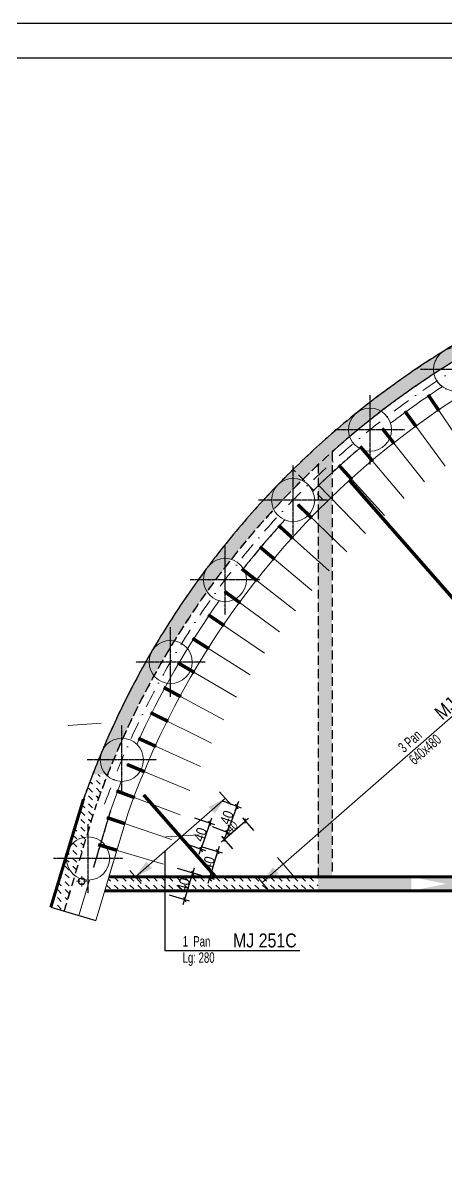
# Model space of a CAD drawing. Header units: millimetres. Extents: x 2049 to 26244, y -43633 to -34245.
# Drawn here: x 21731 to 22339, y -41089 to -39433 of the extents above; entities that cross this region are included whole.
import ezdxf

# ---------------------------------------------------------------- set-up
doc = ezdxf.new("R2010")
doc.units = ezdxf.units.MM
doc.linetypes.add('CACHEX2', pattern=[19.05, 12.7, -6.35])
doc.linetypes.add('TIRETPTX2', pattern=[50.8, 25.4, -12.7, 0, -12.7])
for name, color, linetype in [('01-Cad  2', 1, 'Continuous'), ('01_ARMA_INF', 50, 'Continuous'), ('01_cote_gen', 4, 'Continuous'), ('01_linteaux', 2, 'Continuous'), ('01_murs_sup', 2, 'CACHEX2'), ('01_resv', 32, 'Continuous'), ('01_texte', 230, 'Continuous'), ('AA_COTES', 2, 'Continuous')]:
    doc.layers.add(name, color=color, linetype=linetype)
for name, color, linetype, lineweight in [('01_murs_coup', 5, 'Continuous', 60), ('01_PIEUX', 5, 'Continuous', 60), ('01_tram_axes', 2, 'TIRETPTX2', 9), ('B Général', 7, 'Continuous', 5)]:
    doc.layers.add(name, color=color, linetype=linetype, lineweight=lineweight)
doc.styles.add('PATIO', font='ARIALN.TTF')
doc.styles.add('STYLE2', font='ARIALN.TTF')
doc.dimstyles.new('JB50', dxfattribs={"dimscale": 0.1, "dimtxt": 150, "dimasz": 15, "dimexe": 0.1, "dimexo": 0.1, "dimgap": 0.09, "dimtad": 1, "dimdec": 1, "dimdsep": 46, "dimtxsty": 'STYLE2', "dimblk1": 'BOND_G', "dimblk2": 'BOND_D', "dimsah": 1, "dimcen": 1.5, "dimdle": 0.01, "dimse1": 1, "dimse2": 1, "dimclrd": 4, "dimclre": 2, "dimclrt": 6, "dimazin": 2, "dimtfac": 2.333333, "dimtdec": 1, "dimtix": 1, "dimtmove": 2, "dimatfit": 3, "dimldrblk": 'BOND_G', "dimfxl": 1, "dimtolj": 1, "dimtzin": 0, "dimarcsym": 0})
doc.dimstyles.new('JB50res', dxfattribs={"dimscale": 0.1, "dimtxt": 120, "dimasz": 12, "dimexe": 0.1, "dimexo": 0.1, "dimgap": 0.09, "dimtad": 1, "dimdec": 1, "dimdsep": 46, "dimtxsty": 'STYLE2', "dimblk1": 'BOND_G', "dimblk2": 'BOND_D', "dimsah": 1, "dimcen": 1.5, "dimdle": 0.01, "dimse1": 1, "dimse2": 1, "dimclrd": 4, "dimclre": 2, "dimclrt": 6, "dimazin": 2, "dimtfac": 2.333333, "dimtdec": 1, "dimtix": 1, "dimtmove": 2, "dimatfit": 3, "dimldrblk": 'BOND_G', "dimfxl": 1, "dimtolj": 1, "dimtzin": 0, "dimarcsym": 0})
pattern_1 = [(135, (9875.571, 7111.822), (-11.2253202, 9e-16), [7.9375, -7.9375])]

# ---------------------------------------------------------------- blocks, each defined once
blk = doc.blocks.new('EP')
at = {"layer": 'B Général', "color": 7, "linetype": 'Continuous', "lineweight": 5}
for p, q in [((-7.5, 0), (-2.5, 0)), ((0, 7.5), (0, 2.5)), ((7.5, 0), (2.5, 0)), ((0, -7.5), (0, -2.5))]:
    blk.add_line(p, q, dxfattribs=at)
at = {"layer": 'B Général', "color": 7, "linetype": 'Continuous', "lineweight": 5, "flags": 128}
for points in [[(-5, 0, -1), (5, 0, -1)], [(-4.3, 0, -1), (4.3, 0, -1)]]:
    blk.add_lwpolyline(points, format="xyb", close=True, dxfattribs=at)
blk = doc.blocks.new('BOND_G')
at = {"layer": 'AA_COTES', "color": 0}
for p, q in [((0, -5), (0, 15)), ((5, 0), (-5, 0)), ((1.8, 1.8), (-1.8, -1.8))]:
    blk.add_line(p, q, dxfattribs=at)
blk = doc.blocks.new('BOND_D')
at = {"layer": 'AA_COTES', "color": 0}
for p, q in [((5, 0), (-5, 0)), ((-1.8, -1.8), (1.8, 1.8)), ((0, 5), (0, -15))]:
    blk.add_line(p, q, dxfattribs=at)
blk = doc.blocks.new('*D9483')
at = {"layer": '01_resv', "color": 4, "lineweight": -2, "ltscale": 200, "transparency": 16777216}
blk.add_line((22021.1, -40606.8), (22049.4, -40582), dxfattribs=at)
at = {"layer": 'Defpoints', "color": 0, "ltscale": 200, "transparency": 16777216}
for p in [(22050.3, -40581.2), (22096.5, -40634), (22066.4, -40660.3)]:
    blk.add_point(p, dxfattribs=at)
at = {"layer": '01_resv', "color": 4, "lineweight": -2, "ltscale": 200, "transparency": 16777216, "xscale": 1.2, "yscale": 1.2, "zscale": 1.2}
for name, p, rotation in [('BOND_D', (22050.3, -40581.2), 41.21220924565888), ('BOND_G', (22020.2, -40607.6), 221.2122092456589)]:
    blk.add_blockref(name, p, dxfattribs=dict(at, rotation=rotation))
at = {"layer": '01_resv', "color": 6, "ltscale": 200, "transparency": 16777216, "insert": (22031.2, -40589.8), "char_height": 12, "attachment_point": 5, "rotation": 41.2122, "style": 'STYLE2'}
blk.add_mtext('\\A1;40', dxfattribs=at)
blk = doc.blocks.new('*D9511')
at = {"layer": '01_cote_gen', "color": 4, "lineweight": -2, "ltscale": 5, "transparency": 16777216}
blk.add_line((21974, -40657.5), (21963.4, -40692.9), dxfattribs=at)
at = {"layer": 'Defpoints', "color": 0, "ltscale": 5, "transparency": 16777216}
for p in [(21885.7, -40629.4), (21874.2, -40667.7), (21963, -40694.4)]:
    blk.add_point(p, dxfattribs=at)
at = {"layer": '01_cote_gen', "color": 4, "lineweight": -2, "ltscale": 5, "transparency": 16777216, "xscale": 1.5, "yscale": 1.5, "zscale": 1.5}
for name, p, rotation in [('BOND_G', (21974.5, -40656.1), 73.28031407098847), ('BOND_D', (21963, -40694.4), 253.2803140709885)]:
    blk.add_blockref(name, p, dxfattribs=dict(at, rotation=rotation))
at = {"layer": '01_cote_gen', "color": 6, "lineweight": 0, "ltscale": 5, "transparency": 16777216, "insert": (21961.4, -40673), "char_height": 15, "attachment_point": 5, "rotation": 73.2803, "style": 'STYLE2'}
blk.add_mtext('\\A1;40', dxfattribs=at)
blk = doc.blocks.new('*D9512')
at = {"layer": '01_cote_gen', "color": 4, "lineweight": -2, "ltscale": 5, "transparency": 16777216}
blk.add_line((22010, -40626.6), (21999.4, -40662), dxfattribs=at)
at = {"layer": 'Defpoints', "color": 0, "ltscale": 5, "transparency": 16777216}
for p in [(21877.8, -40585.3), (21866.3, -40623.6), (21998.9, -40663.4)]:
    blk.add_point(p, dxfattribs=at)
at = {"layer": '01_cote_gen', "color": 4, "lineweight": -2, "ltscale": 5, "transparency": 16777216, "xscale": 1.5, "yscale": 1.5, "zscale": 1.5}
for name, p, rotation in [('BOND_G', (22010.4, -40625.2), 73.28031407103259), ('BOND_D', (21998.9, -40663.4), 253.2803140710326)]:
    blk.add_blockref(name, p, dxfattribs=dict(at, rotation=rotation))
at = {"layer": '01_cote_gen', "color": 6, "lineweight": 0, "ltscale": 5, "transparency": 16777216, "insert": (21997.3, -40642.1), "char_height": 15, "attachment_point": 5, "rotation": 73.2803, "style": 'STYLE2'}
blk.add_mtext('\\A1;40', dxfattribs=at)
blk = doc.blocks.new('*D9513')
at = {"layer": '01_cote_gen', "color": 4, "lineweight": -2, "ltscale": 5, "transparency": 16777216}
blk.add_line((21998.7, -40585.6), (21986.9, -40620.6), dxfattribs=at)
at = {"layer": 'Defpoints', "color": 0, "ltscale": 5, "transparency": 16777216}
for p in [(21891.3, -40547.7), (21878.5, -40585.6), (21986.4, -40622)]:
    blk.add_point(p, dxfattribs=at)
at = {"layer": '01_cote_gen', "color": 4, "lineweight": -2, "ltscale": 5, "transparency": 16777216, "xscale": 1.5, "yscale": 1.5, "zscale": 1.5}
for name, p, rotation in [('BOND_G', (21999.2, -40584.2), 71.33441407104179), ('BOND_D', (21986.4, -40622), 251.3344140710418)]:
    blk.add_blockref(name, p, dxfattribs=dict(at, rotation=rotation))
at = {"layer": '01_cote_gen', "color": 6, "lineweight": 0, "ltscale": 5, "transparency": 16777216, "insert": (21985.6, -40600.7), "char_height": 15, "attachment_point": 5, "rotation": 71.3344, "style": 'STYLE2'}
blk.add_mtext('\\A1;40', dxfattribs=at)
blk = doc.blocks.new('*D9514')
at = {"layer": '01_cote_gen', "color": 4, "lineweight": -2, "ltscale": 5, "transparency": 16777216}
blk.add_line((22037.5, -40561.6), (22024.5, -40596.2), dxfattribs=at)
at = {"layer": 'Defpoints', "color": 0, "ltscale": 5, "transparency": 16777216}
for p in [(21906, -40510.6), (21892, -40548), (22024, -40597.6)]:
    blk.add_point(p, dxfattribs=at)
at = {"layer": '01_cote_gen', "color": 4, "lineweight": -2, "ltscale": 5, "transparency": 16777216, "xscale": 1.5, "yscale": 1.5, "zscale": 1.5}
for name, p, rotation in [('BOND_G', (22038, -40560.2), 69.38851407105818), ('BOND_D', (22024, -40597.6), 249.3885140710582)]:
    blk.add_blockref(name, p, dxfattribs=dict(at, rotation=rotation))
at = {"layer": '01_cote_gen', "color": 6, "lineweight": 0, "ltscale": 5, "transparency": 16777216, "insert": (22023.8, -40576.2), "char_height": 15, "attachment_point": 5, "rotation": 69.3885, "style": 'STYLE2'}
blk.add_mtext('\\A1;40', dxfattribs=at)

msp = doc.modelspace()

# ---------------------------------------------------------------- hatches: boundary and pattern name
at = {"layer": '01_murs_sup', "ltscale": 200}
h = msp.add_hatch(dxfattribs=at)
h.set_pattern_fill('DASH', color=256, scale=2.5, angle=135)
h.set_pattern_definition(pattern_1)
h.paths.add_polyline_path([(23036.55, -39882.95), (22902.2, -39882.95), (22902.2, -39741.57, -0.0095803), (22949.06, -39739.03), (23069.99, -39738.38), (23069.88, -39718.38), (22948.66, -39719.03, 0.3003693), (21830.75, -40514.29), (21852.21, -40514.29, -0.111323), (22154.97, -40068.74), (22154.97, -40514.29), (22174.97, -40514.29), (22174.97, -40050.44, -0.1614566), (22882.2, -39743.2), (22882.2, -39902.95), (23036.55, -39902.95)])
h.paths.add_polyline_path([(22612.02, -40197.69), (22577.02, -40197.69), (22577.02, -40232.69), (22612.02, -40232.69)], flags=17)
h.paths.add_polyline_path([(22802.47, -40170.7), (22767.47, -40170.7), (22767.47, -40205.7), (22802.47, -40205.7)], flags=17)
h = msp.add_hatch(dxfattribs=at)
h.set_pattern_fill('DASH', color=256, scale=2.5, angle=135)
h.set_pattern_definition(pattern_1)
edge = h.paths.add_edge_path()
edge.add_line((21770.63, -40705.18), (21789.78, -40710.93))
edge.add_line((21789.78, -40710.93), (21836.66, -40555.99))
edge.add_arc((22991.78, -40963), 1224.73, 158.5078, 160.58977, ccw=False)
edge.add_line((21852.21, -40514.29), (21830.75, -40514.29))
edge.add_arc((22991.89, -40963.16), 1244.88, 158.86486, 160.6054)
edge.add_line((21817.65, -40549.77), (21770.63, -40705.18))
h = msp.add_hatch(dxfattribs=at)
h.set_pattern_fill('DASH', color=256, scale=2.5, angle=135)
h.set_pattern_definition(pattern_1)
h.paths.add_polyline_path([(23615.96, -41071.02), (23205.05, -41071.02, 0.2561511), (22458.49, -40661.69), (22174.97, -40661.69), (22174.97, -40514.29), (22154.97, -40514.29), (22154.97, -40681.69), (22458.49, -40681.69, -0.2587896), (23192.76, -41089.02), (23324.06, -41089.02), (23324.06, -41509.34), (23344.06, -41509.34), (23344.06, -41089.02), (23616.07, -41089.06)])
h = msp.add_hatch(dxfattribs=at)
h.set_pattern_fill('DASH', color=256, scale=2.5, angle=135)
h.set_pattern_definition([(135, (19151.006, 753.591), (-11.2253202, 9e-16), [7.9375, -7.9375])])
h.paths.add_polyline_path([(22155.07, -40661.69), (21854.13, -40661.69), (21848.12, -40681.69), (22155.07, -40681.69)])

# ---------------------------------------------------------------- linework, layer by layer
at = {"layer": '01-Cad  2'}
for p, q in [((18879.23, -39433.32, 9.99), (26244.09, -39433.32, 9.99)), ((18929.23, -39483.32, -0.3), (26193.09, -39483.32, -0.3))]:
    msp.add_line(p, q, dxfattribs=at)
at = {"layer": '01_ARMA_INF', "linetype": 'Continuous', "lineweight": 0}
for p, q in [((22368.47, -40049.05), (22313.15, -39968.15)), ((22337.79, -40070.74), (22279.76, -39991.77)), ((22307.87, -40093.47), (22247.19, -40016.51)), ((22278.74, -40117.2), (22215.48, -40042.34)), ((22250.43, -40141.9), (22184.67, -40069.24)), ((22222.98, -40167.55), (22154.79, -40097.16)), ((22196.41, -40194.11), (22125.87, -40126.08)), ((22170.76, -40221.57), (22097.95, -40155.97)), ((22146.06, -40249.87), (22071.06, -40186.79)), ((22122.33, -40279.01), (22045.24, -40218.5)), ((22099.61, -40308.93), (22020.5, -40251.08)), ((22077.91, -40339.6), (21996.89, -40284.47)), ((22057.27, -40370.99), (21974.42, -40318.65)), ((22037.71, -40403.07), (21953.13, -40353.56)), ((22019.24, -40435.79), (21933.03, -40389.19)), ((22001.9, -40469.12), (21914.16, -40425.47)), ((21985.7, -40503.02), (21896.53, -40462.37)), ((21970.66, -40537.45), (21880.16, -40499.86)), ((21956.8, -40572.37), (21865.08, -40537.87)), ((21944.14, -40607.74), (21851.29, -40576.38)), ((21932.68, -40643.52), (21838.82, -40615.33))]:
    msp.add_line(p, q, dxfattribs=at)
at = {"layer": '01_ARMA_INF', "linetype": 'Continuous', "lineweight": 0, "const_width": 5, "flags": 128}
for points in [[(22328.96, -39991.27), (22313.15, -39968.15)], [(22296.34, -40014.34), (22279.76, -39991.77)], [(22264.53, -40038.5), (22247.19, -40016.51)], [(22233.56, -40063.73), (22215.48, -40042.34)], [(22203.46, -40090), (22184.67, -40069.24)], [(22199.91, -40091.07), (22622.91, -40573.74)], [(22146.02, -40145.52), (22125.87, -40126.08)], [(22118.75, -40174.71), (22097.95, -40155.97)], [(22092.49, -40204.81), (22071.06, -40186.79)], [(22067.26, -40235.79), (22045.24, -40218.5)], [(22043.1, -40267.6), (22020.5, -40251.08)], [(22020.04, -40300.22), (21996.89, -40284.47)], [(21998.09, -40333.6), (21974.42, -40318.65)], [(21977.29, -40367.71), (21953.13, -40353.56)], [(21957.67, -40402.5), (21933.03, -40389.19)], [(21939.23, -40437.94), (21914.16, -40425.47)], [(21922.01, -40473.99), (21896.53, -40462.37)], [(21906.02, -40510.6), (21880.16, -40499.86)], [(21891.28, -40547.73), (21865.08, -40537.87)], [(21904.23, -40543.69), (22007.65, -40661.69)], [(21877.82, -40585.34), (21851.29, -40576.38)], [(21865.64, -40623.38), (21838.82, -40615.33)]]:
    msp.add_lwpolyline(points, dxfattribs=at)
at = {"layer": '01_linteaux', "linetype": 'TIRETPTX2', "ltscale": 0.01}
for p, q in [((22402.01, -39931.63), (22302.01, -39931.63)), ((22402.01, -39931.67), (22302.01, -39931.67)), ((22229.72, -40068.4), (22229.72, -39968.4)), ((22279.72, -40018.4), (22179.72, -40018.4)), ((22119.06, -40169.58), (22119.06, -40069.58)), ((22169.06, -40119.58), (22069.06, -40119.58)), ((22021.12, -40284.44), (22021.12, -40184.44)), ((22071.12, -40234.44), (21971.12, -40234.44)), ((21942.82, -40402.55), (21942.82, -40302.55)), ((21992.82, -40352.55), (21892.82, -40352.55)), ((21872.72, -40543.24), (21872.72, -40443.24)), ((21922.72, -40493.24), (21822.72, -40493.24)), ((21824.26, -40685.2), (21824.26, -40585.2)), ((21874.26, -40635.2), (21774.26, -40635.2))]:
    msp.add_line(p, q, dxfattribs=at)
at = {"layer": '01_murs_coup', "ltscale": 0.1}
for p, q in [((21770.7, -40705.2), (21817.73, -40549.77)), ((22470.27, -40661.69), (21854.13, -40661.69)), ((22458.56, -40681.69), (21848.12, -40681.69))]:
    msp.add_line(p, q, dxfattribs=at)
at = {"layer": '01_murs_coup', "linetype": 'Continuous', "lineweight": 5}
msp.add_line((21856.31, -40566.66), (21831.84, -40648.22), dxfattribs=at)
at = {"layer": '01_murs_sup'}
for p, q in [((22175.07, -40050.44), (22175.07, -40661.69)), ((22162.62, -40119.67), (22119.15, -40075.46)), ((22155.07, -40068.74), (22155.07, -40134.25)), ((22155.07, -40134.25), (22155.07, -40661.69)), ((21789.78, -40710.93), (21836.66, -40555.99)), ((21856.31, -40566.66), (21831.84, -40648.22)), ((22458.49, -40661.69), (22175.07, -40661.69)), ((21789.85, -40710.95), (21798.7, -40681.69)), ((22458.49, -40681.69), (22155.07, -40681.69))]:
    msp.add_line(p, q, dxfattribs=at)
at = {"layer": '01_murs_sup', "ltscale": 0.05}
msp.add_line((21856.31, -40566.66), (21831.84, -40648.22), dxfattribs=at)
at = {"layer": '01_murs_sup'}
for centre, radius, start, end in [((22991.89, -40963.16), 1244.88, 91.99024, 160.6054), ((22991.86, -40963), 1224.73, 92.01413, 160.58977), ((22991.9, -40963.06), 1224.78, 95.13881, 131.82964), ((22991.86, -40963), 1202.73, 130.27211, 134.60621), ((22991.92, -40963.27), 1224.95, 133.0921, 160.58025), ((22991.86, -40963), 1202.73, 137.35511, 141.68921)]:
    msp.add_arc(centre, radius, start, end, dxfattribs=at)
at = {"layer": '01_murs_sup', "ltscale": 200}
msp.add_arc((22991.86, -40963), 1244.73, 91.99788, 160.61055, dxfattribs=at)
at = {"layer": '01_PIEUX', "linetype": 'Continuous', "lineweight": 5}
for p, q in [((21881.89, -40569.28), (21835.24, -40724.58)), ((21881.89, -40569.28), (21854.13, -40661.69)), ((21826.46, -40666.13), (21811.1, -40717.33))]:
    msp.add_line(p, q, dxfattribs=at)
for centre in [(22352.01, -39931.63), (22229.72, -40018.4), (22119.06, -40119.58), (22021.12, -40234.44), (21942.82, -40352.55), (21872.72, -40493.24), (21824.26, -40635.2)]:
    msp.add_circle(centre, 31, dxfattribs=at)
for radius, start, end in [(1177.73, 87.94572, 160.46959), (1202.73, 123.18911, 127.52321), (1202.73, 130.27211, 134.60621), (1202.73, 137.35511, 141.68921), (1202.73, 144.48502, 155.85521), (1202.73, 158.60411, 160.75961)]:
    msp.add_arc((22991.86, -40963), radius, start, end, dxfattribs=at)
at = {"layer": '01_resv', "ltscale": 200}
msp.add_line((21770.7, -40705.2), (21835.24, -40724.58), dxfattribs=at)
msp.add_solid([(22389.06, -40661.69), (22389.06, -40681.69), (22289.06, -40681.69), (22289.06, -40661.69)], dxfattribs=at)
at = {"layer": '01_texte', "linetype": 'Continuous', "lineweight": 0}
for p, q in [((22074.59, -40669.7), (22556.04, -40248.03)), ((21795.49, -40443.95), (21843.24, -40440.69)), ((22013.41, -40539.13), (22029.85, -40557.91)), ((22013.41, -40539.13), (22029.85, -40557.91)), ((21892.41, -40661.69), (22021.63, -40548.52)), ((21935.98, -40604.26), (21983.73, -40601)), ((22096.46, -40633.96), (22120.75, -40661.69)), ((21884.19, -40652.31), (21900.63, -40671.08)), ((21884.19, -40652.31), (21900.63, -40671.08)), ((22066.37, -40660.31), (22082.81, -40679.09)), ((22066.37, -40660.31), (22082.81, -40679.09)), ((22066.37, -40660.31), (22082.81, -40679.09)), ((22066.37, -40660.31), (22082.81, -40679.09))]:
    msp.add_line(p, q, dxfattribs=at)
at = {"layer": '01_texte', "ltscale": 5}
for p, q in [((21934.49, -40624.84), (21934.49, -40767.39)), ((21934.49, -40767.39), (22128.5, -40767.39))]:
    msp.add_line(p, q, dxfattribs=at)
at = {"layer": '01_texte', "linetype": 'Continuous', "lineweight": 0}
for points in [[(22021.63, -40548.52), (21997.75, -40560.85), (22002, -40565.71)], [(22021.63, -40548.52), (22006.26, -40570.57), (22002, -40565.71)], [(21892.41, -40661.69), (21907.79, -40639.64), (21912.04, -40644.5)], [(21892.41, -40661.69), (21916.3, -40649.36), (21912.04, -40644.5)], [(22074.59, -40669.7), (22089.96, -40647.65), (22094.22, -40652.51)], [(22074.59, -40669.7), (22098.48, -40657.37), (22094.22, -40652.51)]]:
    msp.add_solid(points, dxfattribs=at)
at = {"layer": '01_tram_axes', "ltscale": 0.7}
msp.add_circle((22352.01, -39931.67), 31, dxfattribs=at)
at = {"layer": '01_tram_axes'}
msp.add_arc((22991.86, -40963), 1213.73, 91.99092, 160.61055, dxfattribs=at)

# ---------------------------------------------------------------- block references
at = {"layer": 'B Général', "color": 7}
msp.add_blockref('EP', (21815.1, -40667.91), dxfattribs=at)

# ---------------------------------------------------------------- texts
at = {"layer": '01_texte', "ltscale": 5, "style": 'PATIO'}
msp.add_text('MJ 251C', height=20, rotation=41.21221, dxfattribs=at).set_placement((22333.63, -40437.08))
at = {"layer": '01_texte', "ltscale": 5, "style": 'PATIO', "width": 0.8}
for s, p in [('3 Pan', (22278.42, -40483.83)), ('640x480', (22293.79, -40501.38))]:
    msp.add_text(s, height=15, rotation=41.21221, dxfattribs=at).set_placement(p)
at = {"layer": '01_texte', "ltscale": 5, "style": 'PATIO'}
msp.add_text('MJ 251C', height=20, dxfattribs=at).set_placement((22032.57, -40763.06))
at = {"layer": '01_texte', "ltscale": 5, "style": 'PATIO', "width": 0.8}
for s, p in [('1  Pan', (21960.24, -40761.86)), ('Lg: 280', (21960.24, -40785.19))]:
    msp.add_text(s, height=15, dxfattribs=at).set_placement(p)

# ---------------------------------------------------------------- dimensions: what is measured, and where the dimension line sits
at = {"layer": '01_cote_gen', "lineweight": 0, "ltscale": 5}
for p1, p2, distance, picture, middle in [((21906.02, -40510.6), (21891.96, -40547.98), 141.02, '*D9514', (22023.8, -40576.23)), ((21891.28, -40547.73), (21878.5, -40585.57), 113.92, '*D9513', (21985.56, -40600.65)), ((21877.82, -40585.34), (21866.33, -40623.59), 138.47, '*D9512', (21997.35, -40642.1))]:
    dim = msp.add_aligned_dim(p1=p1, p2=p2, distance=distance, text='40', dimstyle='JB50', dxfattribs=at)
    dim.commit()
    dim.dimension.update_dxf_attribs({"geometry": picture, "text_midpoint": middle})
dim = msp.add_aligned_dim(p1=(21885.73, -40629.42), p2=(21874.22, -40667.73), distance=92.66, dimstyle='JB50', dxfattribs=at)
dim.commit()
dim.dimension.update_dxf_attribs({"geometry": '*D9511', "text_midpoint": (21961.37, -40673.03)})
at = {"layer": '01_resv', "ltscale": 200}
dim = msp.add_aligned_dim(p1=(22066.37, -40660.31), p2=(22096.46, -40633.96), distance=70.13, dimstyle='JB50res', dxfattribs=at)
dim.commit()
dim.dimension.update_dxf_attribs({"geometry": '*D9483', "text_midpoint": (22031.16, -40589.76)})

doc.saveas('drawing.dxf')
